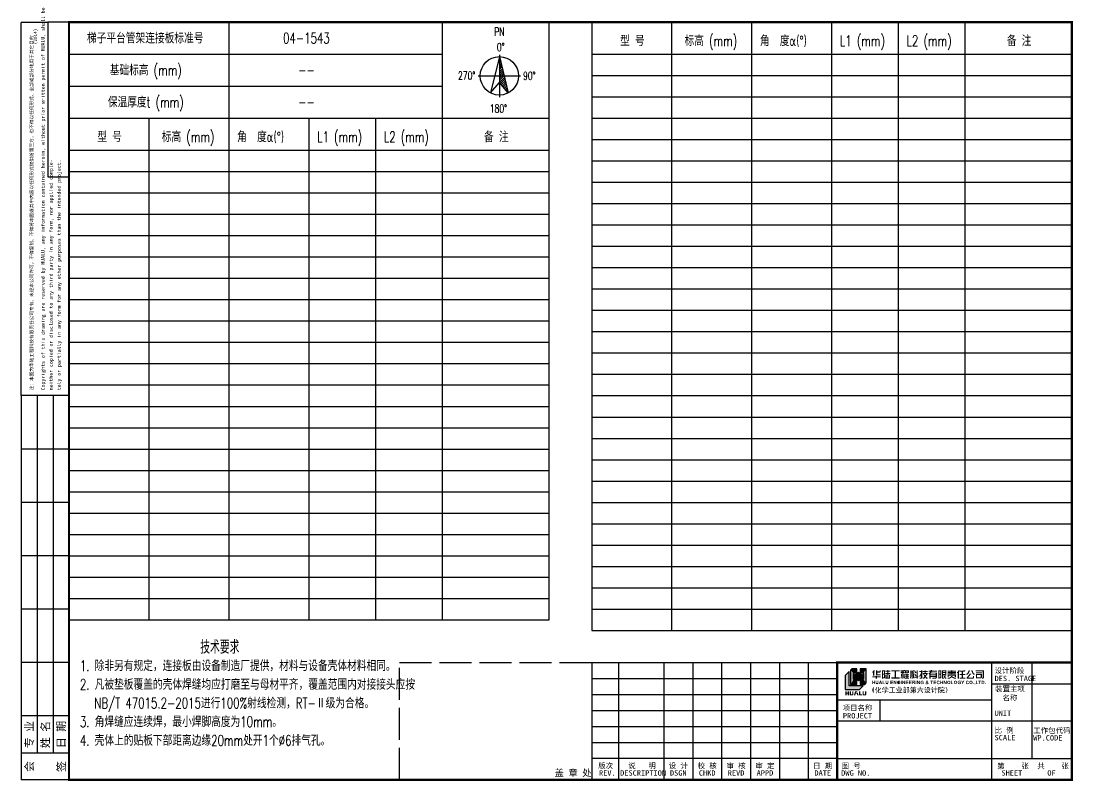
# Model space of a CAD drawing. Extents: x 7 to 401, y 0 to 284.
import ezdxf
from ezdxf.enums import TextEntityAlignment as Align

# ---------------------------------------------------------------- set-up
doc = ezdxf.new("R2010")
doc.units = 0
doc.header["$MEASUREMENT"] = 0
doc.linetypes.add('ACAD_ISO02W100', pattern=[15, 12, -3])
doc.linetypes.add('DASHDOT-M', pattern=[27, 20, -3, 1, -3])
doc.layers.get('0').update_dxf_attribs({"linetype": 'CONTINUOUS'})
doc.layers.add('水印', color=254, linetype='ACAD_ISO02W100')
doc.styles.add('HFSD', font='ROMANS.shx', dxfattribs={"width": 0.7, "height": 120, "bigfont": 'HLFSD.shx'})
doc.styles.add('HUALUC', font='')
doc.styles.add('STADHLSD', font='romans.shx', dxfattribs={"width": 0.7, "bigfont": 'hlstd.shx'})
doc.styles.get('HUALUC').set_extended_font_data('宋体')

# ---------------------------------------------------------------- blocks, each defined once
blk = doc.blocks.new('HLYBA3')
at = {"linetype": 'Continuous'}
h = blk.add_hatch(color=7, dxfattribs=at)
h.paths.add_polyline_path([(14.46, -5.17), (14.46, -4.91), (14.95, -4.91), (14.95, -5.17), (16.35, -5.17), (16.35, -5.58), (14.95, -5.58), (14.95, -6.08), (14.46, -6.08), (14.46, -5.58), (13.18, -5.58), (13.18, -5.17)])
edge = h.paths.add_edge_path()
edge.add_arc((16.01, -3.43), 0.345, 274.1607, 349.5208)
edge.add_line((16.35, -3.5), (16.35, -2.89))
edge.add_line((16.35, -2.89), (15.9, -2.89))
edge.add_line((15.9, -2.89), (15.9, -3.25))
edge.add_arc((15.8, -3.27), 0.1, -101.3003, 12.1745, ccw=False)
edge.add_line((15.78, -3.37), (15.05, -3.37))
edge.add_line((15.05, -3.37), (15.05, -2.89))
edge.add_line((15.05, -2.89), (14.58, -2.89))
edge.add_line((14.58, -2.89), (14.58, -4.5))
edge.add_arc((14.94, -4.46), 0.361, 186.1736, 271.7387)
edge.add_line((14.95, -4.83), (16.35, -4.83))
edge.add_line((16.35, -4.83), (16.35, -4.42))
edge.add_line((16.35, -4.42), (15.17, -4.42))
edge.add_arc((15.15, -4.32), 0.101, 177.771, 280.7368, ccw=False)
edge.add_line((15.05, -4.32), (15.05, -3.78))
edge.add_line((15.05, -3.78), (16.03, -3.78))
edge = h.paths.add_edge_path()
edge.add_line((13.88, -4.88), (13.88, -3.52))
edge.add_line((13.88, -3.52), (14.18, -2.89))
edge.add_line((14.18, -2.89), (13.66, -2.89))
edge.add_line((13.66, -2.89), (13.47, -3.29))
edge.add_arc((13.31, -3.2), 0.176, 275.6517, 331.0645, ccw=False)
edge.add_line((13.33, -3.38), (13.18, -3.38))
edge.add_line((13.18, -3.38), (13.18, -3.78))
edge.add_line((13.18, -3.78), (13.44, -3.78))
edge.add_line((13.44, -3.78), (13.44, -4.88))
edge.add_line((13.44, -4.88), (13.88, -4.88))
h = blk.add_hatch(color=7, dxfattribs=at)
edge = h.paths.add_edge_path()
edge.add_line((19.18, -3.99), (19.18, -3.5))
edge.add_line((19.18, -3.5), (19.87, -3.5))
edge.add_line((19.87, -3.5), (19.87, -3.1))
edge.add_line((19.87, -3.1), (19.18, -3.1))
edge.add_line((19.18, -3.1), (19.18, -2.87))
edge.add_line((19.18, -2.87), (18.76, -2.87))
edge.add_line((18.76, -2.87), (18.76, -3.1))
edge.add_line((18.76, -3.1), (18.11, -3.1))
edge.add_line((18.11, -3.1), (18.11, -3.5))
edge.add_line((18.11, -3.5), (18.76, -3.5))
edge.add_line((18.76, -3.5), (18.76, -3.99))
edge.add_line((18.76, -3.99), (18.08, -3.99))
edge.add_line((18.08, -3.99), (18.08, -4.4))
edge.add_line((18.08, -4.4), (18.76, -4.4))
edge.add_line((18.76, -4.4), (18.76, -5.65))
edge.add_line((18.76, -5.65), (18.5, -5.65))
edge.add_line((18.5, -5.65), (18.5, -4.64))
edge.add_line((18.5, -4.64), (18.09, -4.64))
edge.add_line((18.09, -4.64), (18.09, -6.06))
edge.add_line((18.09, -6.06), (19.5, -6.06))
edge.add_arc((19.51, -5.73), 0.326, 269.7583, 364.8133)
edge.add_line((19.83, -5.7), (19.83, -4.64))
edge.add_line((19.83, -4.64), (19.42, -4.64))
edge.add_line((19.42, -4.64), (19.42, -5.55))
edge.add_arc((19.32, -5.55), 0.101, -91.9298, 0.6516, ccw=False)
edge.add_line((19.32, -5.65), (19.18, -5.65))
edge.add_line((19.18, -5.65), (19.18, -4.4))
edge.add_line((19.18, -4.4), (19.87, -4.4))
edge.add_line((19.87, -4.4), (19.87, -3.99))
edge.add_line((19.87, -3.99), (19.18, -3.99))
edge = h.paths.add_edge_path()
edge.add_arc((17.64, -5.59), 0.337, 265.5786, 359.6429)
edge.add_line((17.97, -5.59), (17.97, -4.7))
edge.add_arc((17.7, -4.69), 0.275, 357.7948, 436.654)
edge.add_arc((17.7, -4.16), 0.262, 283.4165, 353.7812)
edge.add_line((17.96, -4.19), (17.96, -2.91))
edge.add_line((17.96, -2.91), (16.76, -2.91))
edge.add_line((16.76, -2.91), (16.76, -6.07))
edge.add_line((16.76, -6.07), (17.17, -6.07))
edge.add_line((17.17, -6.07), (17.17, -5.92))
edge.add_line((17.17, -5.92), (17.61, -5.92))
edge = h.paths.add_edge_path(flags=16)
edge.add_arc((17.45, -5.43), 0.114, 263.6598, 367.3793)
edge.add_line((17.56, -5.41), (17.56, -4.74))
edge.add_arc((17.41, -4.73), 0.15, 355.1743, 457.1168)
edge.add_line((17.39, -4.58), (17.17, -4.58))
edge.add_line((17.17, -4.58), (17.17, -5.54))
edge.add_line((17.17, -5.54), (17.43, -5.54))
edge = h.paths.add_edge_path(flags=16)
edge.add_arc((17.44, -4.06), 0.117, 260.1343, 370.9931)
edge.add_line((17.56, -4.04), (17.56, -3.31))
edge.add_line((17.56, -3.31), (17.17, -3.31))
edge.add_line((17.17, -3.31), (17.17, -4.18))
edge.add_line((17.17, -4.18), (17.42, -4.18))
for points in [[(22.07, -3.33), (23.37, -3.33), (23.37, -2.91), (20.25, -2.91), (20.25, -3.33), (21.56, -3.33), (21.56, -5.6), (20.25, -5.6), (20.25, -6.03), (23.4, -6.03), (23.4, -5.6), (22.07, -5.6)], [(13.9, -8.12), (14.16, -8.12), (14.16, -6.82), (13.9, -6.82), (13.9, -7.33), (13.38, -7.33), (13.38, -6.82), (13.12, -6.82), (13.12, -8.12), (13.38, -8.12), (13.38, -7.55), (13.9, -7.55)], [(17.97, -7.9), (17.97, -8.12), (17.06, -8.12), (17.06, -6.83), (17.32, -6.83), (17.32, -7.9)], [(20.94, -6.82), (19.98, -6.82), (19.98, -8.12), (20.97, -8.12), (20.97, -7.9), (20.24, -7.9), (20.24, -7.55), (20.89, -7.55), (20.89, -7.33), (20.24, -7.33), (20.24, -7.04), (20.94, -7.04)], [(21.96, -8.12), (22.22, -8.12), (22.22, -6.82), (21.98, -6.82), (21.98, -7.69), (21.44, -6.82), (21.19, -6.82), (21.19, -8.12), (21.43, -8.12), (21.43, -7.26)], [(24.17, -6.82), (23.9, -6.82), (23.9, -8.12), (24.17, -8.12)], [(25.45, -6.82), (25.21, -6.82), (25.21, -7.69), (24.67, -6.82), (24.42, -6.82), (24.42, -8.12), (24.66, -8.12), (24.66, -7.26), (25.19, -8.12), (25.45, -8.12)], [(26.68, -6.82), (25.71, -6.82), (25.71, -8.12), (26.7, -8.12), (26.7, -7.9), (25.98, -7.9), (25.98, -7.55), (26.63, -7.55), (26.63, -7.33), (25.98, -7.33), (25.98, -7.04), (26.68, -7.04)], [(27.9, -6.82), (26.94, -6.82), (26.94, -8.12), (27.93, -8.12), (27.93, -7.9), (27.2, -7.9), (27.2, -7.55), (27.85, -7.55), (27.85, -7.33), (27.2, -7.33), (27.2, -7.04), (27.9, -7.04)], [(29.72, -6.82), (29.45, -6.82), (29.45, -8.12), (29.72, -8.12)], [(31, -6.82), (30.76, -6.82), (30.76, -7.69), (30.22, -6.82), (29.97, -6.82), (29.97, -8.12), (30.21, -8.12), (30.21, -7.26), (30.74, -8.12), (31, -8.12)], [(32.18, -6.86, 1.561382), (32.18, -8.09, 0.141316), (32.45, -7.93), (32.18, -7.81, -0.096612), (31.98, -7.9, -0.444438), (31.52, -7.64, -0.279582), (31.64, -7.1, -0.536579), (32.18, -7.22), (32.43, -7.17, 0.244921)], [(32.18, -7.81), (32.45, -7.93), (32.45, -7.42), (31.88, -7.42), (31.88, -7.64), (32.18, -7.64)], [(40.42, -5.21), (40.65, -5.21, 0.235582), (40.82, -5.09), (40.96, -4.76), (40.58, -4.76, -0.342313), (40.44, -4.89), (40.32, -4.89, -0.215356), (40.24, -4.79), (39.76, -4.79), (40.26, -5.87, 0.278883), (40.57, -6.06), (40.97, -6.06), (40.97, -5.71), (40.81, -5.71, -0.270345), (40.61, -5.58)], [(48.53, -7.24, -0.760012), (49.11, -7.23), (49.37, -7.17, 0.593582), (48.37, -7.02, 0.29024), (48.36, -7.92, 0.624984), (49.38, -7.72), (49.12, -7.64, -0.166637), (49, -7.86, -0.442899), (48.57, -7.78, -0.165223)], [(51.26, -7.87), (51.01, -7.87), (51.01, -8.12), (51.26, -8.12)], [(51.76, -7.87), (51.51, -7.87), (51.51, -8.12), (51.63, -8.12, -0.372764), (51.49, -8.31), (51.54, -8.41, 0.283339), (51.76, -8.15)], [(52.95, -7.9), (52.3, -7.9), (52.3, -6.83), (52.04, -6.83), (52.04, -8.12), (52.95, -8.12)], [(53.94, -6.82), (52.91, -6.82), (52.91, -7.04), (53.29, -7.04), (53.29, -8.12), (53.55, -8.12), (53.55, -7.04), (53.94, -7.04)], [(55.66, -7.87), (55.42, -7.87), (55.42, -8.12), (55.66, -8.12)], [(6.07, -10.76), (5.62, -10.76), (5.62, -11.98), (5.28, -11.98, -0.381132), (5.14, -11.86), (5.14, -10.76), (4.69, -10.76), (4.69, -12.11, 0.427626), (4.84, -12.3), (5.85, -12.3, 0.36556), (6.07, -12.08)], [(7.53, -10.76), (6.86, -10.76, 0.310603), (6.7, -10.92), (6.25, -12.3), (6.73, -12.3), (7.05, -11.36, -0.333364), (7.27, -11.15), (7.67, -11.15)], [(8.67, -10.76), (8.21, -10.76), (8.21, -12.09, 0.298345), (8.39, -12.3), (9.31, -12.3), (9.31, -11.98), (8.83, -11.98, -0.387848), (8.67, -11.83)], [(9.95, -10.77), (9.5, -10.77), (9.5, -12.11, 0.38598), (9.7, -12.3), (10.67, -12.3, 0.384413), (10.88, -12.05), (10.88, -10.77), (10.42, -10.77), (10.42, -11.98), (10.06, -11.98, -0.396455), (9.95, -11.85)], [(21.6, -9.29, -0.007553), (21.26, -9.3), (19.95, -9.3, 0.004201), (19.67, -9.29, -0.116182), (19.67, -9.55, -0.017652), (20.05, -9.54), (20.53, -9.54), (20.53, -11.06), (19.86, -11.06, -0.006389), (19.47, -11.04, -0.085828), (19.46, -11.31, -0.010193), (19.92, -11.29), (21.45, -11.29, -0.002385), (21.79, -11.31, -0.09048), (21.79, -11.04, 0.000529), (21.46, -11.06), (20.75, -11.06), (20.75, -9.54), (21.28, -9.54, -0.006454), (21.6, -9.55, -0.081388)], [(40.83, -9.16), (40.68, -9.3, -0.408095), (40.69, -11.28), (40.85, -11.44, 0.402785)]]:
    blk.add_hatch(color=7, dxfattribs=at).paths.add_polyline_path(points)
h = blk.add_hatch(color=7, dxfattribs=at)
h.paths.add_polyline_path([(25.35, -3.61), (24.8, -3.61), (24.8, -3.38), (25.07, -3.38, 0.382705), (25.38, -3.1), (25.38, -2.85), (24.96, -2.85), (24.96, -2.93, -0.408284), (24.85, -3), (23.8, -3), (23.8, -3.39), (24.38, -3.39), (24.38, -3.61), (23.77, -3.61), (23.77, -3.99), (24.38, -3.99), (24.38, -6.08), (24.8, -6.08), (24.8, -3.99), (25.35, -3.99)])
h.paths.add_polyline_path([(24.3, -4.17), (23.93, -4.17), (23.87, -5.5, -0.538046), (23.76, -5.61), (23.76, -5.99, 0.070834), (24.06, -5.96, 0.258728), (24.21, -5.68)])
h.paths.add_polyline_path([(25.23, -4.17), (24.88, -4.17), (24.95, -5.55, 0.080045), (25, -5.84, 0.328284), (25.37, -5.98), (25.37, -5.62, -0.335122), (25.3, -5.5)], flags=17)
h.paths.add_polyline_path([(26.91, -4.26), (25.44, -4.26), (25.44, -4.62), (25.97, -4.62), (25.97, -4.98), (25.45, -4.98), (25.45, -5.34), (25.97, -5.34), (25.97, -5.68), (25.42, -5.68), (25.42, -6.05), (26.91, -6.05), (26.91, -5.68), (26.39, -5.68), (26.39, -5.34), (26.91, -5.34), (26.91, -4.98), (26.39, -4.98), (26.39, -4.62), (26.91, -4.62)])
h.paths.add_polyline_path([(26.89, -3.73), (26.89, -2.92), (25.44, -2.92), (25.44, -4.02), (26.54, -4.02, 0.366849)])
h.paths.add_polyline_path([(26.37, -3.66), (25.87, -3.66), (25.87, -3.28), (26.47, -3.28), (26.47, -3.55, -0.52935)], flags=16)
h = blk.add_hatch(color=7, dxfattribs=at)
h.paths.add_polyline_path([(28.87, -3.14), (28.87, -2.89), (28.45, -2.89), (28.45, -2.96, -0.477314), (28.37, -3.04), (27.32, -3.04), (27.32, -3.42), (27.89, -3.42), (27.89, -3.64), (27.32, -3.64), (27.32, -4.01), (27.89, -4.01), (27.89, -6.07), (28.3, -6.07), (28.3, -4.01), (28.84, -4.01), (28.84, -3.64), (28.3, -3.64), (28.3, -3.41), (28.55, -3.41, 0.410506)])
h.paths.add_polyline_path([(27.79, -4.19), (27.45, -4.19), (27.4, -5.41), (27.39, -5.55, -0.516593), (27.31, -5.62), (27.31, -5.98), (27.46, -5.98, 0.30438), (27.67, -5.88, 0.076442), (27.73, -5.62)])
h.paths.add_polyline_path([(28.74, -4.19), (28.4, -4.19), (28.46, -5.62, 0.076442), (28.52, -5.88, 0.30438), (28.73, -5.98), (28.88, -5.98), (28.88, -5.62, -0.516593), (28.8, -5.55), (28.79, -5.41)], flags=17)
h.paths.add_polyline_path([(29.69, -4.64), (29.54, -4.64, -0.434072), (29.41, -4.53), (29.33, -4.18), (28.93, -4.18), (29.06, -4.79, 0.304839), (29.38, -5.01), (29.69, -5.01)])
h.paths.add_polyline_path([(29.69, -3.62), (29.54, -3.62, -0.430234), (29.41, -3.5), (29.31, -3.07), (28.91, -3.07), (29.06, -3.76, 0.325197), (29.37, -3.99), (29.69, -3.99)])
h.paths.add_polyline_path([(30.2, -2.92), (29.79, -2.92), (29.79, -5.23), (28.94, -5.34), (28.94, -5.73), (29.79, -5.63), (29.79, -6.05), (30.2, -6.05), (30.2, -5.58), (30.44, -5.55), (30.44, -5.15), (30.2, -5.18)])
h = blk.add_hatch(color=7, dxfattribs=at)
h.paths.add_polyline_path([(32.11, -3.18), (31.88, -3.18), (31.88, -2.89), (31.42, -2.89), (31.42, -3.18), (30.83, -3.18), (30.83, -3.57), (31.42, -3.57), (31.42, -4), (31.01, -4.79, -0.296219), (30.89, -4.85), (30.82, -4.85), (30.82, -5.3), (31.07, -5.3, 0.197874), (31.21, -5.22), (31.42, -4.9), (31.42, -5.55, -0.475882), (31.27, -5.71), (30.89, -5.71), (30.89, -6.09), (31.48, -6.09, 0.383169), (31.88, -5.75), (31.88, -4.24), (32.07, -4.24), (32.07, -3.8), (31.88, -3.8), (31.88, -3.57), (32.11, -3.57)])
h.paths.add_polyline_path([(33.22, -3.55), (33.89, -3.55), (33.89, -3.17), (33.22, -3.17), (33.22, -2.88), (32.78, -2.88), (32.78, -3.17), (32.2, -3.17), (32.2, -3.55), (32.78, -3.55), (32.78, -3.96), (32.18, -3.96), (32.18, -4.34), (33.36, -4.34), (32.99, -4.84), (32.72, -4.49), (32.2, -4.49), (32.73, -5.2), (32.47, -5.56, -0.212843), (32.22, -5.68), (32.09, -5.68), (32.09, -6.07), (32.49, -6.07, 0.18836), (32.81, -5.85), (33.01, -5.58), (33.27, -5.94, 0.241823), (33.58, -6.07), (33.92, -6.07), (33.92, -5.68), (33.76, -5.68, -0.184952), (33.55, -5.57), (33.27, -5.21), (33.89, -4.35), (33.89, -3.96), (33.22, -3.96)])
h = blk.add_hatch(color=7, dxfattribs=at)
h.paths.add_polyline_path([(37.41, -3.76), (35.26, -3.76), (35.39, -3.47), (37.44, -3.47), (37.44, -3.11), (35.54, -3.11), (35.66, -2.84), (35.11, -2.84), (34.99, -3.11), (34.33, -3.11), (34.33, -3.47), (34.82, -3.47), (34.72, -3.68, -0.182857), (34.48, -3.92), (34.33, -3.92), (34.33, -4.37), (34.52, -4.37), (34.52, -6.05), (35.01, -6.05), (35.01, -5.44), (36.91, -5.44), (36.91, -5.55, -0.4146), (36.76, -5.67), (35.73, -5.67), (35.73, -6.05), (37, -6.05, 0.409656), (37.41, -5.59)])
h.paths.add_polyline_path([(36.91, -4.12), (36.91, -4.41), (35.01, -4.41), (35.01, -4.22), (35.07, -4.12)], flags=16)
h.paths.add_polyline_path([(36.91, -4.77), (36.91, -5.07), (35.01, -5.07), (35.01, -4.77)], flags=16)
h = blk.add_hatch(color=7, dxfattribs=at)
h.paths.add_polyline_path([(38.9, -4.33, 0.278499), (39.09, -4.05), (39.09, -2.93), (37.91, -2.93), (37.91, -6.09), (38.31, -6.09), (38.31, -5.95), (38.76, -5.95, 0.424214), (39.09, -5.63), (39.09, -4.62, 0.289326)])
h.paths.add_polyline_path([(38.68, -4.69), (38.68, -5.41, -0.459319), (38.58, -5.54), (38.31, -5.54), (38.31, -4.56), (38.59, -4.56, -0.43935)], flags=16)
h.paths.add_polyline_path([(38.59, -4.16), (38.31, -4.16), (38.31, -3.32), (38.68, -3.32), (38.68, -4.04, -0.377881)], flags=16)
h.paths.add_polyline_path([(40.92, -4.31), (40.92, -2.91), (39.25, -2.91), (39.25, -5.74, 0.400577), (39.57, -6.06), (40.08, -6.06), (40.08, -5.71), (39.8, -5.71, -0.502222), (39.67, -5.57), (39.67, -4.64), (40.63, -4.64, 0.440049)])
h.paths.add_polyline_path([(39.67, -4.27), (39.67, -3.97), (40.5, -3.97), (40.5, -4.15, -0.490152), (40.35, -4.27)], flags=16)
h.paths.add_polyline_path([(39.67, -3.6), (39.67, -3.28), (40.5, -3.28), (40.5, -3.6)], flags=16)
h = blk.add_hatch(color=7, dxfattribs=at)
h.paths.add_polyline_path([(44.52, -4.08), (43.16, -4.08), (43.16, -3.92), (44.52, -3.92), (44.52, -3.54), (43.16, -3.54), (43.16, -3.41), (44.52, -3.41), (44.52, -3.04), (43.16, -3.04), (43.16, -2.91), (42.68, -2.91), (42.68, -3.04), (41.4, -3.04), (41.4, -3.41), (42.68, -3.41), (42.68, -3.54), (41.41, -3.54), (41.41, -3.92), (42.68, -3.92), (42.68, -4.08), (41.41, -4.08), (41.41, -4.44), (44.52, -4.44)])
h.paths.add_polyline_path([(44.5, -4.61), (41.41, -4.61), (41.41, -5.47), (41.86, -5.47), (41.86, -5), (44.05, -5), (44.05, -5.43), (44.5, -5.43)])
h.paths.add_polyline_path([(43.27, -5.32, -0.253584), (43.16, -5.21), (43.16, -5.1), (42.71, -5.1), (42.71, -5.21, -0.271525), (42.62, -5.34), (42.09, -5.66, -0.160836), (41.88, -5.71), (41.41, -5.71), (41.41, -6.04), (42.08, -6.04, 0.113282), (42.3, -5.99), (42.85, -5.63, -0.366178), (43.05, -5.63), (43.75, -6, 0.087889), (43.88, -6.04), (44.52, -6.04), (44.52, -5.67), (44.03, -5.67, -0.140698), (43.83, -5.61)])
h = blk.add_hatch(color=7, dxfattribs=at)
h.dxf.hatch_style = 1
h.paths.add_polyline_path([(48, -3.16), (48, -2.91), (47.52, -2.91), (47.52, -2.96, -0.279367), (47.41, -3.01), (45.93, -3.01), (45.93, -3.42), (46.73, -3.42), (46.73, -4.31), (45.87, -4.31), (45.87, -4.7), (46.73, -4.7), (46.73, -5.63), (45.88, -5.63), (45.88, -6.02), (48, -6.02), (48, -5.63), (47.2, -5.63), (47.2, -4.7), (48.06, -4.7), (48.06, -4.31), (47.2, -4.31), (47.2, -3.42), (47.63, -3.42, 0.365403)])
h.paths.add_polyline_path([(45.73, -3.4), (45.91, -2.89), (45.42, -2.89), (45.18, -3.5, -0.318495), (45.08, -3.59), (44.98, -3.59), (44.98, -3.99), (45.23, -3.99), (45.23, -6.09), (45.69, -6.09), (45.69, -3.55, -0.143183)])
h = blk.add_hatch(color=7, dxfattribs=at)
h.paths.add_polyline_path([(51.35, -5.11), (50.86, -5.11), (50.86, -5.54, -0.422366), (50.74, -5.63), (49.14, -5.63), (50.35, -4.14), (49.79, -4.14), (48.56, -5.63), (48.56, -6.03), (50.98, -6.03, 0.413084), (51.35, -5.7)])
h.paths.add_polyline_path([(51.56, -4.14), (51.38, -4.14, -0.181811), (51.17, -4.03), (50.66, -2.94), (50.21, -2.94), (50.81, -4.27, 0.292068), (51.23, -4.55), (51.56, -4.55)])
h.paths.add_polyline_path([(49.82, -2.94), (49.34, -2.94), (48.83, -4.02, -0.181811), (48.61, -4.14), (48.44, -4.14), (48.44, -4.54), (48.77, -4.54, 0.292068), (49.19, -4.26)])
h = blk.add_hatch(color=7, dxfattribs=at)
h.paths.add_polyline_path([(54.32, -3.66), (52.03, -3.66), (52.03, -4.02), (54.32, -4.02)], flags=17)
h.paths.add_polyline_path([(55.03, -2.95), (51.97, -2.95), (51.97, -3.32), (54.58, -3.32), (54.58, -5.53, -0.485743), (54.47, -5.64), (54.31, -5.64), (54.31, -6.04), (54.69, -6.04, 0.429366), (55.03, -5.65)])
h.paths.add_polyline_path([(54.29, -4.27), (52.03, -4.27), (52.03, -5.92), (53.85, -5.92, 0.436218), (54.29, -5.51)], flags=17)
h.paths.add_polyline_path([(53.85, -5.38, -0.490816), (53.65, -5.55), (52.46, -5.55), (52.46, -4.65), (53.85, -4.65)], flags=16)
h = blk.add_hatch(color=7, dxfattribs=at)
edge = h.paths.add_edge_path()
edge.add_arc((14.95, -7.63), 0.519, 184.8147, 354.564)
edge.add_line((15.46, -7.68), (15.46, -6.82))
edge.add_line((15.46, -6.82), (15.2, -6.82))
edge.add_line((15.2, -6.82), (15.2, -7.64))
edge.add_arc((14.95, -7.66), 0.256, -185.1098, 5.1317, ccw=False)
edge.add_line((14.69, -7.64), (14.69, -6.82))
edge.add_line((14.69, -6.82), (14.43, -6.82))
edge.add_line((14.43, -6.82), (14.43, -7.68))
h = blk.add_hatch(color=7, dxfattribs=at)
h.paths.add_polyline_path([(16.52, -7.82), (16.63, -8.12), (16.91, -8.12), (16.39, -6.82), (16.11, -6.82), (15.61, -8.12), (15.89, -8.12), (15.99, -7.82)])
h.paths.add_polyline_path([(16.08, -7.6), (16.43, -7.6), (16.25, -7.13)], flags=16)
h = blk.add_hatch(color=7, dxfattribs=at)
edge = h.paths.add_edge_path()
edge.add_line((18.94, -6.82), (19.21, -6.82))
edge.add_line((19.21, -6.82), (19.21, -7.68))
edge.add_arc((18.69, -7.63), 0.519, 184.8147, 354.564, ccw=False)
edge.add_line((18.17, -7.68), (18.17, -6.82))
edge.add_line((18.17, -6.82), (18.43, -6.82))
edge.add_line((18.43, -6.82), (18.43, -7.64))
edge.add_arc((18.69, -7.66), 0.256, 174.8902, 365.1317)
edge.add_line((18.94, -7.64), (18.94, -6.82))
h = blk.add_hatch(color=7, dxfattribs=at)
edge = h.paths.add_edge_path()
edge.add_arc((23.26, -7.55), 0.556, 285.3809, 317.555)
edge.add_line((23.67, -7.93), (23.67, -7.42))
edge.add_line((23.67, -7.42), (23.1, -7.42))
edge.add_line((23.1, -7.42), (23.1, -7.64))
edge.add_line((23.1, -7.64), (23.41, -7.64))
edge.add_line((23.41, -7.64), (23.41, -7.81))
edge.add_arc((23.06, -7.34), 0.581, 285.0096, 307.083, ccw=False)
edge.add_arc((23.1, -7.56), 0.36, 192.0829, 287.9316, ccw=False)
edge.add_arc((23.25, -7.46), 0.533, 136.8424, 199.3226, ccw=False)
edge.add_arc((23.09, -7.34), 0.335, 20.5014, 133.3696, ccw=False)
edge.add_line((23.4, -7.22), (23.65, -7.17))
edge.add_arc((23.23, -7.25), 0.427, 10.9159, 65.9639)
edge.add_arc((23.12, -7.48), 0.677, 65.2757, 294.7243)
h = blk.add_hatch(color=7, dxfattribs=at)
h.paths.add_polyline_path([(28.81, -6.82), (28.15, -6.82), (28.15, -8.12), (28.41, -8.12), (28.41, -7.58, -0.374223), (28.74, -7.73), (29, -8.12), (29.32, -8.12), (29.05, -7.7, 0.07824), (28.89, -7.55, 0.9879)])
h.paths.add_polyline_path([(28.77, -7.37), (28.41, -7.37), (28.41, -7.04), (28.77, -7.04, -1.024406)], flags=16)
h = blk.add_hatch(color=7, dxfattribs=at)
h.dxf.hatch_style = 1
h.paths.add_polyline_path([(34.15, -7.81, 0.072264), (34.25, -7.55), (34.02, -7.5), (33.98, -7.63), (33.78, -7.41, 0.078741), (33.98, -7.24, 0.27702), (33.99, -6.96, 0.462876), (33.36, -6.92, 0.345454), (33.43, -7.36, 0.270066), (33.14, -7.75, 0.395897), (33.48, -8.13, 0.25256), (33.98, -8), (34.17, -8.17), (34.34, -8)])
h.paths.add_polyline_path([(33.82, -7.84, -0.317978), (33.49, -7.92, -0.667455), (33.57, -7.53)], flags=16)
h.paths.add_polyline_path([(33.68, -7.27, -0.098291), (33.55, -7.09, -0.948127), (33.81, -7.09, -0.087465)], flags=16)
h = blk.add_hatch(color=7, dxfattribs=at)
h.dxf.hatch_style = 1
h.paths.add_polyline_path([(35.56, -7.04), (35.95, -7.04), (35.95, -6.82), (34.92, -6.82), (34.92, -7.04), (35.3, -7.04), (35.3, -8.12), (35.56, -8.12)])
h = blk.add_hatch(color=7, dxfattribs=at)
h.dxf.hatch_style = 1
h.paths.add_polyline_path([(37.03, -7.33), (36.38, -7.33), (36.38, -7.04), (37.08, -7.04), (37.08, -6.82), (36.12, -6.82), (36.12, -8.12), (37.11, -8.12), (37.11, -7.9), (36.38, -7.9), (36.38, -7.55), (37.03, -7.55)])
h = blk.add_hatch(color=7, dxfattribs=at)
h.dxf.hatch_style = 1
h.paths.add_polyline_path([(38.43, -7.72), (38.16, -7.64, -0.166637), (38.04, -7.86, -0.442899), (37.62, -7.78, -0.165223), (37.58, -7.24, -0.760012), (38.16, -7.23), (38.42, -7.17, 0.593582), (37.42, -7.02, 0.29024), (37.41, -7.92, 0.624984)])
h = blk.add_hatch(color=7, dxfattribs=at)
h.dxf.hatch_style = 1
h.paths.add_polyline_path([(39.68, -6.82), (39.42, -6.82), (39.42, -7.33), (38.9, -7.33), (38.9, -6.82), (38.64, -6.82), (38.64, -8.12), (38.9, -8.12), (38.9, -7.55), (39.42, -7.55), (39.42, -8.12), (39.68, -8.12)])
h = blk.add_hatch(color=7, dxfattribs=at)
h.dxf.hatch_style = 1
h.paths.add_polyline_path([(40.99, -6.82), (40.74, -6.82), (40.74, -7.69), (40.21, -6.82), (39.95, -6.82), (39.95, -8.12), (40.2, -8.12), (40.2, -7.26), (40.72, -8.12), (40.99, -8.12)])
h = blk.add_hatch(color=7, dxfattribs=at)
h.dxf.hatch_style = 1
h.paths.add_polyline_path([(41.23, -7.5, 1.019326), (42.46, -7.49, 1.102282)])
edge = h.paths.add_edge_path(flags=16)
edge.add_ellipse((41.84, -7.48), major_axis=(0, 0.443), ratio=0.783102, start_angle=0, end_angle=360)
h = blk.add_hatch(color=7, dxfattribs=at)
h.dxf.hatch_style = 1
h.paths.add_polyline_path([(43.6, -7.9), (42.94, -7.9), (42.94, -6.83), (42.68, -6.83), (42.68, -8.12), (43.6, -8.12)])
h = blk.add_hatch(color=7, dxfattribs=at)
h.dxf.hatch_style = 1
h.paths.add_polyline_path([(44.98, -7.49, 1.102282), (43.75, -7.5, 1.019326)])
edge = h.paths.add_edge_path(flags=16)
edge.add_ellipse((44.36, -7.48), major_axis=(0, 0.443), ratio=0.783102, start_angle=0, end_angle=360)
h = blk.add_hatch(color=7, dxfattribs=at)
h.dxf.hatch_style = 1
h.paths.add_polyline_path([(46.37, -7.93), (46.11, -7.81, -0.096612), (45.91, -7.9, -0.444438), (45.45, -7.64, -0.279582), (45.56, -7.1, -0.536579), (46.11, -7.22), (46.36, -7.17, 0.244921), (46.11, -6.86, 1.561382), (46.11, -8.09, 0.141316)])
h = blk.add_hatch(color=7, dxfattribs=at)
h.dxf.hatch_style = 1
h.paths.add_polyline_path([(46.37, -7.42), (45.81, -7.42), (45.81, -7.64), (46.11, -7.64), (46.11, -7.81), (46.37, -7.93)])
h = blk.add_hatch(color=7, dxfattribs=at)
h.dxf.hatch_style = 1
h.paths.add_polyline_path([(47.69, -6.82), (47.39, -6.82), (47.09, -7.31), (46.78, -6.82), (46.47, -6.82), (46.95, -7.58), (46.95, -8.12), (47.21, -8.12), (47.21, -7.57)])
h = blk.add_hatch(color=7, dxfattribs=at)
h.dxf.hatch_style = 1
h.paths.add_polyline_path([(49.56, -7.5, 1.019326), (50.79, -7.49, 1.102282)])
edge = h.paths.add_edge_path(flags=16)
edge.add_ellipse((50.17, -7.48), major_axis=(0, 0.443), ratio=0.783102, start_angle=0, end_angle=360)
h = blk.add_hatch(color=7, dxfattribs=at)
h.paths.add_polyline_path([(54.69, -6.82), (54.11, -6.82), (54.11, -8.12), (54.72, -8.12, 0.371308), (55.18, -7.64, 0.085927), (55.17, -7.24, 0.369746)])
h.paths.add_polyline_path([(54.92, -7.32, -0.074605), (54.91, -7.67, -0.42645), (54.63, -7.9), (54.37, -7.9), (54.37, -7.04), (54.63, -7.04, -0.412114)], flags=16)
h = blk.add_hatch(color=7, dxfattribs=at)
edge = h.paths.add_edge_path()
edge.add_line((3.97, -11.36), (3.97, -10.75))
edge.add_line((3.97, -10.75), (4.42, -10.75))
edge.add_line((4.42, -10.75), (4.42, -12.3))
edge.add_line((4.42, -12.3), (3.97, -12.3))
edge.add_line((3.97, -12.3), (3.97, -11.69))
edge.add_line((3.97, -11.69), (3.61, -11.69))
edge.add_arc((3.62, -11.82), 0.128, 94.871, 173.5667)
edge.add_line((3.5, -11.8), (3.5, -12.3))
edge.add_line((3.5, -12.3), (3.04, -12.3))
edge.add_line((3.04, -12.3), (3.04, -10.76))
edge.add_line((3.04, -10.76), (3.5, -10.76))
edge.add_line((3.5, -10.76), (3.5, -11.36))
edge.add_line((3.5, -11.36), (3.97, -11.36))
h = blk.add_hatch(color=7, dxfattribs=at)
edge = h.paths.add_edge_path()
edge.add_line((7.4, -11.78), (7.16, -11.78))
edge.add_line((7.16, -11.78), (7.25, -11.48))
edge.add_arc((7.38, -11.51), 0.13, 90.8883, 168.3542, ccw=False)
edge.add_line((7.38, -11.38), (7.74, -11.38))
edge.add_line((7.74, -11.38), (8.05, -12.3))
edge.add_line((8.05, -12.3), (7.57, -12.3))
edge.add_line((7.57, -12.3), (7.4, -11.78))
edge = h.paths.add_edge_path()
edge.add_line((7.67, -11.15), (7.53, -10.76))
edge.add_line((6.7, -10.92), (6.25, -12.3))
edge.add_arc((7.3, -11.4), 0.251, 96.2532, 169.9994)
edge.add_line((7.67, -11.15), (7.27, -11.15))
edge.add_line((6.25, -12.3), (6.73, -12.3))
edge.add_line((6.73, -12.3), (7.05, -11.36))
edge.add_arc((6.9, -10.96), 0.204, 100.8735, 169.8934)
edge.add_line((6.86, -10.76), (7.53, -10.76))
h = blk.add_hatch(color=7, dxfattribs=at)
edge = h.paths.add_edge_path()
edge.add_arc((14.8, -10.3), 1.42, 135.3222, 224.1227)
edge.add_line((13.78, -11.28), (13.63, -11.44))
edge.add_arc((14.82, -10.31), 1.64, 135.7025, 223.4578, ccw=False)
edge.add_line((13.64, -9.16), (13.79, -9.3))
h = blk.add_hatch(color=7, dxfattribs=at)
h.paths.add_polyline_path([(15.66, -9.48, -0.013789), (15.68, -9.14, -0.063059), (15.41, -9.14, 0.001094), (15.43, -9.51), (15.43, -10.41, -0.095033), (14.87, -10.72, -0.119992), (15.04, -10.94, 0.035342), (15.43, -10.68), (15.43, -11.28, 0.438459), (15.64, -11.46), (16.22, -11.46, 0.274877), (16.44, -11.35), (16.54, -11.09, -0.158456), (16.27, -10.9, -0.12281), (16.23, -11.16, -0.290428), (16.07, -11.25), (15.84, -11.25, -0.234148), (15.68, -11.2, -0.079142), (15.66, -11.03), (15.66, -10.51, 0.046773), (16.43, -9.59, -0.034455), (16.2, -9.43, -0.059842), (15.66, -10.22)])
h.paths.add_polyline_path([(14.82, -9.65, -0.033276), (15.04, -9.21, -0.025363), (14.8, -9.1, -0.113336), (14.22, -10.25, -0.088717), (14.38, -10.43, 0.026542), (14.62, -10.03), (14.62, -11.12, 0.000216), (14.6, -11.52, -0.054196), (14.84, -11.52, -0.004545), (14.82, -11.18)])
h = blk.add_hatch(color=7, dxfattribs=at)
edge = h.paths.add_edge_path()
edge.add_line((18.53, -9.65), (18.9, -9.65))
edge.add_arc((17.21, 19.63), 29.33, 273.2959, 273.7429)
edge.add_arc((21.7, -9.9), 2.59, 174.0603, 185.614)
edge.add_arc((19.01, -11.33), 1.18, 84.4965, 96.7683)
edge.add_arc((17.07, -9.93), 1.81, 352.9584, 362.3607)
edge.add_line((18.88, -9.86), (17.08, -9.86))
edge.add_arc((19.6, -9.93), 2.52, 178.486, 185.8533)
edge.add_arc((16.96, -11.88), 1.7, 85.2371, 93.5714)
edge.add_arc((12.02, -9.91), 4.83, 356.8284, 363.3424)
edge.add_arc((17.56, -0.23), 9.43, 265.6969, 267.0472)
edge.add_line((17.07, -9.65), (18.3, -9.65))
edge.add_arc((15.95, -8.03), 2.85, 325.4448, 339.1414)
edge.add_arc((19.43, -7.9), 1.41, 234.5774, 244.912)
edge.add_arc((29.86, -16.64), 13.32, 145.8955, 148.3279)
edge = h.paths.add_edge_path()
edge.add_line((17.92, -10.87), (17.14, -10.87))
edge.add_arc((7.97, 156.68), 167.8, 273.0228, 273.1329, ccw=False)
edge.add_arc((15.34, -10.76), 1.49, 354.8122, 364.4073)
edge.add_arc((17.25, -5.78), 4.88, 265.0019, 268.7965)
edge.add_line((17.14, -10.66), (17.92, -10.66))
edge.add_arc((17.12, -10.64), 0.798, 358.5604, 372.7827)
edge.add_arc((17.73, -9.63), 0.846, 281.8311, 306.5413)
edge.add_line((18.23, -10.31), (17.52, -10.31))
edge.add_arc((14.21, 43.97), 54.38, 273.1954, 273.483, ccw=False)
edge.add_arc((16.44, -10.22), 0.818, 352.1237, 367.343)
edge.add_arc((23.39, 94.01), 104.31, 266.626, 266.7945)
edge.add_line((17.55, -10.13), (18.47, -10.13))
edge.add_arc((18.32, -5.86), 4.28, 271.99, 275.4734)
edge.add_arc((20.33, -10.23), 1.61, 175.9806, 184.9573)
edge.add_arc((18.92, -11.73), 1.38, 98.1116, 124.1825)
edge.add_line((18.15, -10.59), (18.15, -10.66))
edge.add_line((18.15, -10.66), (18.82, -10.66))
edge.add_arc((18.6, -3.29), 7.37, 271.6864, 274.3527)
edge.add_arc((19.73, -10.76), 0.585, 167.9537, 192.5916)
edge.add_arc((143.09, 2573.84), 2587.7, 267.24669, 267.25492, ccw=False)
edge.add_line((18.79, -10.87), (18.15, -10.87))
edge.add_line((18.15, -10.87), (18.15, -11.3))
edge.add_arc((18, -11.34), 0.15, -77.1869, 12.0422, ccw=False)
edge.add_line((18.04, -11.48), (17.7, -11.55))
edge.add_arc((17.31, -11.53), 0.395, 357.0485, 402.0555)
edge.add_arc((17.75, -10.62), 0.663, 257.0261, 279.5827)
edge.add_arc((17.81, -11.16), 0.119, 298.4316, 374.5821)
edge.add_line((17.92, -11.13), (17.92, -10.87))
edge = h.paths.add_edge_path(flags=17)
edge.add_arc((18.3, -10.81), 1.34, 96.2734, 106.5379)
edge.add_arc((15.06, -10.27), 2.96, 14.7507, 23.1873)
edge.add_arc((17.51, -7.12), 2.01, 277.5344, 284.1962)
edge.add_arc((-30.36, -26.73), 51.49, 19.5801, 20.0625, ccw=False)
edge = h.paths.add_edge_path(flags=17)
edge.add_arc((17.7, -10.07), 0.561, 100.7311, 126.0155)
edge.add_arc((16.24, -10.17), 1.26, 26.1573, 45.8269)
edge.add_arc((16.76, -8.31), 1.02, 290.7027, 303.5238)
edge.add_arc((11.17, -14.21), 7.96, 36.1279, 39.3732, ccw=False)
h = blk.add_hatch(color=7, dxfattribs=at)
h.paths.add_polyline_path([(24.36, -9.73, -0.020112), (24.08, -9.63, -0.076676), (23.71, -10.71, -0.047739), (23.96, -10.8, -0.012795)], flags=17)
h.paths.add_polyline_path([(23.66, -9.49), (23.66, -9.49, 0.002504), (23.68, -9.12, -0.062893), (23.41, -9.12, 0.000883), (23.43, -9.5), (23.43, -11.16), (23.1, -11.16), (23.1, -9.5, 0.000883), (23.12, -9.12, -0.062893), (22.85, -9.12, 0.002504), (22.87, -9.49), (22.87, -11.16, -0.01768), (22.06, -11.14, -0.05878), (22.06, -11.42, -0.011784), (22.58, -11.4), (23.95, -11.4, -0.005076), (24.43, -11.41, -0.045461), (24.43, -11.14, -0.016594), (23.66, -11.16)])
h.paths.add_polyline_path([(22.44, -9.64, -0.05562), (22.18, -9.73, -0.063158), (22.49, -10.75, -0.042472), (22.77, -10.67, 0.000689)], flags=17)
h = blk.add_hatch(color=7, dxfattribs=at)
h.paths.add_polyline_path([(27, -9.2, -0.036146), (26.77, -9.22), (26.31, -9.22, -0.015148), (26.12, -9.21, 0.010026), (26.13, -9.5), (26.13, -11.29, -0.000692), (26.12, -11.54, -0.076861), (26.35, -11.55, -0.010455), (26.34, -11.22), (26.34, -9.44), (26.7, -9.44, -0.079582), (26.53, -10.16, -0.023959), (26.68, -10.34, -0.204896), (26.82, -10.79, -0.302665), (26.73, -10.92, -0.104791), (26.38, -10.93, -0.26449), (26.52, -11.23, 0.152003), (26.93, -11.09, 0.195645), (27.06, -10.75, 0.170322), (26.76, -10.12)])
h.paths.add_polyline_path([(25.39, -9.03, -0.024484), (25.15, -9.11, -0.11865), (25.3, -9.43, -0.014616), (24.79, -9.41, -0.096859), (24.79, -9.63, -0.036324), (25.22, -9.61), (25.57, -9.61, -0.118227), (25.41, -10.05), (25.08, -10.05, -0.048286), (25.27, -9.97, -0.00296), (25.11, -9.65, -0.027496), (24.9, -9.72, -0.111216), (25.06, -10.05, -0.044335), (24.7, -10.03, -0.07041), (24.71, -10.24, -0.021435), (24.93, -10.23), (25.82, -10.23, -0.010523), (26.03, -10.24, -0.057847), (26.02, -10.03, -0.036911), (25.61, -10.05, -0.053691), (25.82, -9.72, -0.052228), (25.62, -9.61, -0.043992), (25.96, -9.62, -0.082844), (25.96, -9.42, -0.006146), (25.34, -9.43, -0.046969), (25.54, -9.37, 0.003341)])
h.paths.add_polyline_path([(25.83, -10.4, -0.052077), (25.61, -10.43), (25.13, -10.43, -0.010577), (24.9, -10.42, -0.02922), (24.92, -10.61), (24.92, -11.14, -0.022679), (24.9, -11.42, -0.045156), (25.13, -11.42, -0.054255), (25.13, -11.25), (25.61, -11.25, -0.044253), (25.61, -11.4, -0.043444), (25.83, -11.4, -0.008918), (25.82, -11.13), (25.82, -10.61, -0.016103)])
h.paths.add_polyline_path([(25.61, -10.61), (25.61, -11.06), (25.12, -11.06), (25.12, -10.61)], flags=16)
h = blk.add_hatch(color=7, dxfattribs=at)
h.paths.add_polyline_path([(29.08, -9.11, -0.061133), (28.84, -9.02, -0.173546), (28.4, -9.67, -0.085577), (28.6, -9.79, 0.018194), (28.84, -9.48), (29.05, -9.48, -0.032283), (29.14, -9.73, -0.040274), (29.37, -9.71, -0.027957), (29.24, -9.48, -0.026086), (29.66, -9.5, -0.110191), (29.67, -9.28, -0.007579), (29.44, -9.3), (28.94, -9.3, 0.010608)])
h.paths.add_polyline_path([(28.54, -9.3, -0.000201), (28.3, -9.31), (27.93, -9.31, 0.000703), (28.09, -9.12, -0.058086), (27.84, -9.03, -0.141669), (27.36, -9.68, -0.062882), (27.54, -9.82, -0.001959), (27.82, -9.49), (27.97, -9.49, -0.039663), (28.05, -9.75, -0.043907), (28.27, -9.72, 0.0089), (28.16, -9.5, -0.029379), (28.54, -9.51, -0.105287)])
h.paths.add_polyline_path([(29.38, -9.78, -0.028519), (28.97, -9.81), (27.87, -9.81, -0.008655), (27.59, -9.79, -0.068542), (27.59, -10.01, -0.005101), (27.87, -9.99), (28.43, -9.99), (28.43, -10.22), (27.87, -10.22, -0.016496), (27.62, -10.2, -0.063453), (27.59, -10.81, -0.02553), (28.27, -10.8, -0.158981), (27.32, -11.28, -0.14882), (27.52, -11.51, 0.104449), (28.43, -10.87), (28.43, -11.22, -0.020805), (28.41, -11.54, -0.050663), (28.66, -11.54, -0.015543), (28.64, -11.24), (28.64, -10.8), (29.3, -10.8, -0.116243), (29.27, -11.01, -0.287552), (29.17, -11.08, -0.086919), (28.91, -11.06, -0.125404), (28.99, -11.34), (29.31, -11.27, 0.334904), (29.51, -10.99), (29.55, -10.6, -0.017929), (29.29, -10.62), (28.64, -10.62), (28.64, -10.4), (29.08, -10.4, -0.00717), (29.39, -10.41, -0.047543)])
h.paths.add_polyline_path([(28.64, -9.99), (29.17, -9.99), (29.17, -10.22), (28.64, -10.22)], flags=16)
h.paths.add_polyline_path([(28.43, -10.4), (28.43, -10.62), (27.83, -10.62), (27.83, -10.4)], flags=16)
h = blk.add_hatch(color=7, dxfattribs=at)
h.paths.add_polyline_path([(31.16, -9.1, -0.068007), (30.88, -9.19, -0.100852), (31.09, -9.73, -0.04711), (31.38, -9.63, -0.005665)])
h.paths.add_polyline_path([(32.3, -9.77, -0.004968), (32.02, -9.78), (30.25, -9.78, -0.006287), (29.99, -9.76, -0.042145), (29.99, -10.05, -0.006863), (30.29, -10.03), (31.99, -10.03, -0.017127), (32.31, -10.05, -0.063783)])
h.paths.add_polyline_path([(30.99, -10.41, -0.014306), (30.73, -10.23, -0.126277), (29.98, -11.3, -0.08767), (30.24, -11.48, 0.020418)])
h.paths.add_polyline_path([(31.52, -10.26, -0.035352), (31.28, -10.42, -0.04512), (31.95, -11.44, -0.038307), (32.23, -11.28, -0.004533)])
h = blk.add_hatch(color=7, dxfattribs=at)
h.paths.add_polyline_path([(34.56, -9.17, -0.05367), (34.33, -9.19), (33.89, -9.19, -0.019689), (33.67, -9.17, -0.087368), (33.65, -9.71, -0.21945), (33.35, -9.96, -0.111611), (33.57, -10.14, 0.220377), (33.89, -9.61, 0.008884), (33.9, -9.4), (34.32, -9.4), (34.32, -9.92, 0.472703), (34.42, -10.02, 0.031886), (34.49, -10.02), (34.94, -10.01, -0.100398), (34.96, -9.73, -0.056528), (34.63, -9.8, -0.481789), (34.55, -9.74, -0.025794)])
h.paths.add_polyline_path([(34.77, -10.14, -0.021759), (34.5, -10.15), (33.59, -10.15, 0.003774), (33.38, -10.15, -0.084906), (33.39, -10.37, -0.006022), (33.58, -10.36, 0.046731), (33.71, -10.74, 0.054425), (33.92, -11.01, -0.099899), (33.19, -11.26, -0.155809), (33.37, -11.51, 0.047052), (34.12, -11.14, 0.079297), (34.85, -11.44, -0.115283), (35.01, -11.16, -0.097683), (34.29, -10.98, 0.113797)])
h.paths.add_polyline_path([(34.1, -10.88, -0.166876), (33.8, -10.37), (34.44, -10.37, -0.119216)], flags=16)
h.paths.add_polyline_path([(33.12, -9.87, -0.051909), (32.58, -9.87, -0.061864), (32.58, -10.1, -0.030091), (32.9, -10.09), (32.9, -10.96, -0.229194), (32.78, -11.22), (32.95, -11.39), (33.46, -10.9, -0.147272), (33.36, -10.69), (33.11, -10.95), (33.11, -10.14, -0.014582)])
h.paths.add_polyline_path([(33, -9.16, -0.033753), (32.81, -9.32, -0.067236), (33.11, -9.7, -0.042478), (33.31, -9.55, -0.043181)])
h = blk.add_hatch(color=7, dxfattribs=at)
h.paths.add_polyline_path([(37.63, -9.84, -0.015783), (37.41, -9.85), (36.97, -9.85), (36.97, -9.26, -0.022369), (36.98, -9.05, -0.033937), (36.93, -9.05), (36.77, -9.05, -0.036824), (36.72, -9.05, -0.022369), (36.74, -9.26), (36.74, -9.85), (36.27, -9.85, -0.015783), (36.05, -9.84, -0.082526), (36.05, -10.1, -0.015783), (36.27, -10.09), (36.74, -10.09), (36.74, -11.12, -0.010453), (36.72, -11.5, -0.061879), (36.99, -11.5, -0.010453), (36.97, -11.12), (36.97, -10.09), (37.41, -10.09, -0.015783), (37.63, -10.1, -0.082526)])
h.paths.add_polyline_path([(35.81, -10.1, -0.021185), (35.83, -9.86, -0.02935), (35.63, -9.87), (35.38, -9.87, -0.012681), (35.19, -9.86, -0.075555), (35.19, -10.1, -0.032076), (35.58, -10.09), (35.58, -10.99, -0.209138), (35.5, -11.19), (35.66, -11.42), (35.86, -11.2), (36.24, -10.8, -0.112756), (36.12, -10.56), (35.81, -10.93)])
h.paths.add_polyline_path([(35.68, -9.1, -0.069751), (35.45, -9.22, -0.060421), (35.74, -9.69, -0.107785), (35.98, -9.56, -0.004945)])
h = blk.add_hatch(color=7, dxfattribs=at)
h.paths.add_polyline_path([(39.55, -9.06), (39.27, -9.11), (39.38, -9.39), (39.01, -9.39), (38.76, -9.38), (38.78, -9.57), (38.76, -9.8), (39, -9.8), (38.98, -9.57), (40.03, -9.58), (40.02, -9.83), (40.25, -9.83), (40.25, -9.38), (40.01, -9.39), (39.64, -9.39)])
h.paths.add_polyline_path([(40.01, -9.87, -0.023581), (39.71, -9.88), (39.23, -9.88, -0.015429), (38.94, -9.88, -0.0862), (38.94, -10.08, -0.018332), (39.34, -10.07), (39.56, -10.07, -0.028246), (40.02, -10.08, -0.068727)])
h.paths.add_polyline_path([(39.74, -10.5, -0.021377), (40.2, -10.51, -0.093183), (40.2, -10.27, -0.022449), (39.74, -10.29), (39.14, -10.29, -0.024609), (38.78, -10.27, -0.039631), (38.78, -10.51), (39.1, -10.5), (39.09, -10.64), (38.98, -11), (38.79, -11.16), (38.46, -11.24, -0.084995), (38.65, -11.47), (39.03, -11.26), (39.21, -11.03), (39.28, -10.78), (39.32, -10.5), (39.53, -10.5), (39.53, -11.28, 0.087261), (39.54, -11.37, 0.24553), (39.7, -11.44, 0.034378), (39.99, -11.45, 0.139738), (40.15, -11.4, 0.156477), (40.23, -11.29), (40.31, -11.07, -0.193669), (40.07, -10.91, -0.035521), (40.03, -11.14, -0.271911), (39.95, -11.23, -0.066365), (39.8, -11.24, -0.24208), (39.76, -11.22, -0.075454), (39.73, -11.08)])
h.paths.add_polyline_path([(38.8, -9.15), (38.65, -9.16), (38.09, -9.16), (37.97, -9.15), (37.98, -9.44), (37.98, -11.21), (37.97, -11.5), (38.2, -11.49), (38.19, -11.25), (38.19, -9.39), (38.5, -9.39), (38.43, -9.67), (38.3, -10.05), (38.49, -10.34), (38.53, -10.58), (38.49, -10.7), (38.22, -10.7), (38.3, -10.84), (38.34, -10.99), (38.59, -10.92), (38.75, -10.7), (38.71, -10.35), (38.53, -10.03)])
at = {"color": 7, "linetype": 'Continuous'}
for points in [[(4.44, -3.42), (3.04, -4.82), (3.04, -10.17), (8.39, -10.17), (9.75, -8.81), (4.44, -8.81)], [(6.15, -6.31), (6.15, -4.18), (7.36, -3.48), (7.36, -2.34), (5.53, -2.34), (5.05, -2.82), (5.05, -8.23), (7.36, -8.23), (7.36, -7.01)], [(6.62, -4.45), (7.98, -3.66), (9.35, -4.45), (9.35, -6.04), (7.98, -6.83), (6.62, -6.04), (6.62, -4.45)], [(8.57, -2.34), (8.57, -3.46), (9.82, -4.18), (9.82, -6.31), (8.57, -7.03), (8.57, -8.23), (10.33, -8.23), (10.88, -7.68), (10.88, -2.34)]]:
    blk.add_lwpolyline(points, close=True, dxfattribs=at)
for points in [[(3.04, -10.17), (3.04, -4.82), (4.44, -8.81), (4.44, -3.42)], [(5.53, -2.34), (7.36, -2.34), (5.05, -2.82), (7.36, -3.48)], [(5.05, -2.82), (6.15, -4.18), (5.05, -8.23), (6.15, -6.31)], [(5.05, -2.82), (6.15, -4.18), (7.36, -3.48)], [(6.62, -4.45), (7.98, -3.66), (6.62, -6.04), (7.98, -6.83)], [(7.98, -6.83), (9.35, -6.04), (7.98, -3.66), (9.35, -4.45)], [(8.57, -3.46), (8.57, -2.34), (9.82, -4.18), (10.88, -2.34)], [(9.82, -4.18), (9.82, -6.31), (10.88, -2.34), (10.88, -7.68)], [(5.05, -8.23), (7.36, -8.23), (6.15, -6.31), (7.36, -7.01)], [(8.57, -8.23), (8.57, -7.03), (10.33, -8.23), (9.82, -6.31)], [(9.82, -6.31), (10.33, -8.23), (10.88, -7.68)], [(8.39, -10.17), (9.75, -8.81), (3.04, -10.17), (4.44, -8.81)]]:
    blk.add_solid(points, dxfattribs=at)
blk = doc.blocks.new('a3')
for p, q in [((25, 284), (17, 284)), ((17, 284), (17, 226)), ((17, 283.91), (7, 283.91)), ((7, 144), (7, 283.91)), ((17, 226), (25, 226)), ((7, 144), (7, 0)), ((25, 144), (7, 144)), ((13, 144), (13, 10)), ((19, 144), (19, 10)), ((25, 124), (7, 124)), ((25, 104), (7, 104)), ((25, 84), (7, 84)), ((25, 64), (7, 64)), ((25, 44), (7, 44)), ((221, 44), (313, 44)), ((221, 44), (221, 0)), ((231, 44), (231, 0)), ((248, 44), (248, 0)), ((258.83, 44), (258.83, 0)), ((269.67, 44), (269.67, 0)), ((280.5, 44), (280.5, 0)), ((291.33, 44), (291.33, 0)), ((302.17, 44), (302.17, 0)), ((221, 38), (313, 38)), ((221, 32), (313, 32)), ((25, 24), (7, 24)), ((221, 26), (313, 26)), ((221, 20), (313, 20)), ((221, 14), (313, 14)), ((25, 10), (7, 10)), ((313, 8), (221, 8)), ((25, 0), (7, 0))]:
    blk.add_line(p, q)
at = {"color": 7}
for p, q in [((371, 0), (371, 44)), ((386, 44), (386, 8)), ((371, 36), (401, 36)), ((313, 30), (371, 30)), ((329, 30), (329, 22)), ((401, 22), (313, 22)), ((313, 8), (401, 8))]:
    blk.add_line(p, q, dxfattribs=at)
at = {"color": 7, "const_width": 0.8}
blk.add_lwpolyline([(25, 0), (401, 0), (401, 284), (25, 284)], close=True, dxfattribs=at)
blk.add_lwpolyline([(313, 0), (313, 44), (401, 44)], dxfattribs=at)
at = {"layer": '水印'}
for p, q in [((148.85, 0), (148.85, 44)), ((148.85, 44), (220.85, 44))]:
    blk.add_line(p, q, dxfattribs=at)
blk.add_blockref('HLYBA3', (313, 44))
at = {"style": 'HUALUC'}
for s, height, p in [('(2014)', 1.25, (13, 275.69)), ('注：本图为华陆工程科技有限责任公司专有。未经本公司许可，不得复制、不得将本图或其中内容以任何形式提供给第三方，也不得以任何形式、全部或部分地用于其它目的', 1.25, (11.59, 146)), ('Copyrights of this drawing are reserved by HUALU, any information contained herein, without prior written permit of HUALU, shall be', 1.4, (15.91, 146)), ('neither copied or disclosed to any third party in any form, nor applied comple-', 1.4, (18.91, 146)), ('tely or partially in any form for any other purposes than the intended project.', 1.4, (21.91, 146))]:
    blk.add_text(s, height=height, rotation=90, dxfattribs=at).set_placement(p)
at = {"color": 7, "style": 'HUALUC'}
for s, p in [('设计阶段', (372, 39.98)), ('DES. STAGE', (372, 37.02)), ('项目名称', (315.04, 25.98)), ('PROJECT', (315.13, 23.02)), ('UNIT', (372, 24)), ('比 例', (372, 17.57)), ('工作包代码', (386.5, 17.51)), ('SCALE', (372, 14.85)), ('WP.CODE', (386.5, 14.76)), ('版次', (223.4, 4.3)), ('说   明', (234.67, 4.3)), ('图 号', (314.67, 4.24)), ('第    张  共    张', (373.01, 4.23)), ('REV.', (223.69, 1.6)), ('DESCRIPTION', (231.62, 1.6)), ('DWG NO.', (314.5, 1.59)), ('SHEET      OF', (374.58, 1.61))]:
    blk.add_text(s, height=2, dxfattribs=at).set_placement(p)
at = {"style": 'HUALUC'}
for s, p in [('专 业', (10, 17)), ('姓 名', (16, 17)), ('日 期', (22, 17)), ('会', (10, 5)), ('签', (22, 5))]:
    blk.add_text(s, height=3, rotation=90, dxfattribs=at).set_placement(p, align=Align.MIDDLE)
at = {"color": 7, "style": 'HUALUC'}
for s, p in [('设 计', (253.42, 4.3)), ('校 核', (264.25, 4.3)), ('审 核', (275.08, 4.3)), ('审 定', (285.92, 4.3)), ('日 期', (307.58, 4.3)), ('DSGN', (253.42, 1.6)), ('CHKD', (264.25, 1.6)), ('REVD', (275.08, 1.6)), ('APPD', (285.92, 1.6)), ('DATE', (307.58, 1.6))]:
    blk.add_text(s, height=2, dxfattribs=at).set_placement(p, align=Align.CENTER)
at = {"insert": (377.8, 32.35), "char_height": 2, "width": 15, "attachment_point": 5, "style": 'HUALUC'}
blk.add_mtext('装置主项\\P名称', dxfattribs=at)
at = {"layer": '水印', "insert": (220.93, 2.5), "char_height": 2.5, "width": 72, "attachment_point": 6, "style": 'HUALUC'}
blk.add_mtext('盖 章 处 ', dxfattribs=at)

msp = doc.modelspace()

# ---------------------------------------------------------------- hatches: boundary and pattern name
at = {"linetype": 'Continuous'}
h = msp.add_hatch(dxfattribs=at)
h.set_pattern_fill('ANSI31', scale=0.180004, style=0)
h.set_pattern_definition([(45, (-3378.4342, 224.5728), (-0.40412097, 0.40412097), [])])
h.paths.add_polyline_path([(186.35, 271.06), (186.35, 263.86), (188.12, 263.86)])
h.paths.add_polyline_path([(186.35, 261.31), (189.69, 257.5), (188.12, 263.86), (186.35, 263.86)])

# ---------------------------------------------------------------- linework, layer by layer
for p, q in [((25, 60), (25, 284)), ((85, 60), (85, 284)), ((165, 60), (165, 284)), ((205, 60), (205, 284)), ((221, 284), (401, 284)), ((221, 284), (221, 56)), ((251, 56), (251, 284)), ((281, 56), (281, 284)), ((311, 56), (311, 284)), ((336, 56), (336, 284)), ((361, 56), (361, 284)), ((401, 96), (401, 284)), ((221, 272), (401, 272)), ((221, 264), (401, 264)), ((221, 256), (401, 256)), ((25, 248), (205, 248)), ((55, 60), (55, 248)), ((115, 60), (115, 248)), ((140, 60), (140, 248)), ((221, 248), (401, 248)), ((221, 240), (401, 240)), ((25, 236), (205, 236)), ((221, 232), (401, 232)), ((25, 228), (205, 228)), ((221, 224), (401, 224)), ((25, 220), (205, 220)), ((221, 216), (401, 216)), ((25, 212), (205, 212)), ((221, 208), (401, 208)), ((25, 204), (205, 204)), ((221, 200), (401, 200)), ((25, 196), (205, 196)), ((221, 192), (401, 192)), ((25, 188), (205, 188)), ((221, 184), (401, 184)), ((25, 180), (205, 180)), ((221, 176), (401, 176)), ((25, 172), (205, 172)), ((221, 168), (401, 168)), ((25, 164), (205, 164)), ((221, 160), (401, 160)), ((25, 156), (205, 156)), ((221, 152), (401, 152)), ((25, 148), (205, 148)), ((221, 144), (401, 144)), ((25, 140), (205, 140)), ((221, 136), (401, 136)), ((25, 132), (205, 132)), ((221, 128), (401, 128)), ((25, 124), (205, 124)), ((221, 120), (401, 120)), ((25, 116), (205, 116)), ((221, 112), (401, 112)), ((25, 108), (205, 108)), ((221, 104), (401, 104)), ((25, 100), (205, 100)), ((221, 96), (401, 96)), ((25, 92), (205, 92)), ((221, 88), (401, 88)), ((25, 84), (205, 84)), ((221, 80), (401, 80)), ((25, 76), (205, 76)), ((221, 72), (401, 72)), ((25, 68), (205, 68)), ((221, 64), (401, 64)), ((25, 60), (205, 60)), ((221, 56), (401, 56))]:
    msp.add_line(p, q)
at = {"color": 7, "linetype": 'Continuous'}
for p, q in [((25, 284), (205, 284)), ((25, 272), (165, 272)), ((25, 272), (165, 272)), ((186.35, 271.06), (183.01, 257.5)), ((186.35, 271.06), (189.69, 257.5)), ((183.01, 257.5), (186.35, 261.31)), ((189.69, 257.5), (186.35, 261.31)), ((25, 260), (165, 260))]:
    msp.add_line(p, q, dxfattribs=at)
at = {"color": 1, "linetype": 'DASHDOT-M'}
for p, q in [((186.35, 271.77), (186.35, 255.84)), ((178.38, 263.86), (194.32, 263.86))]:
    msp.add_line(p, q, dxfattribs=at)
at = {"color": 7, "linetype": 'Continuous'}
msp.add_circle((186.35, 263.86), 7.2, dxfattribs=at)

# ---------------------------------------------------------------- block references
msp.add_blockref('a3', (0, 0))

# ---------------------------------------------------------------- texts
at = {"color": 7, "linetype": 'Continuous', "style": 'STADHLSD', "width": 0.7}
for s, p in [('梯子平台管架连接板标准号', (53.56, 278)), ('04-1543', (114, 278)), ('基础标高 (mm)', (53.78, 266)), ('--', (114, 266)), ('保温厚度t (mm)', (53.78, 254)), ('--', (114, 254))]:
    msp.add_text(s, height=4, dxfattribs=at).set_placement(p, align=Align.MIDDLE_CENTER)
at = {"color": 3, "linetype": 'Continuous', "style": 'HFSD', "width": 0.7}
for s, p in [('PN', (184.43, 278.92)), ('0%%d', (185.4, 273.13)), ('270%%d', (170.84, 262.45)), ('90%%d', (195.22, 262.38)), ('180%%d', (182.73, 250.09))]:
    msp.add_text(s, height=3, dxfattribs=at).set_placement(p)
at = {"style": 'STADHLSD', "width": 0.7}
for s, p in [('型 号', (231.61, 275)), ('标高 (mm)', (255.77, 275)), ('角  度α(°)', (284, 275)), ('L1 (mm)', (314, 275)), ('L2 (mm)', (339, 275)), ('备 注', (376.62, 275)), ('型 号', (35.61, 239)), ('标高 (mm)', (59.77, 239)), ('角  度α(°)', (88, 239)), ('L1 (mm)', (118, 239)), ('L2 (mm)', (143, 239)), ('备 注', (180.62, 239))]:
    msp.add_text(s, height=4, dxfattribs=at).set_placement(p)
at = {"color": 7, "linetype": 'Continuous', "style": 'STADHLSD', "width": 0.7}
for s, height, p in [('技术要求', 5, (74.18, 47.27)), ('1. 除非另有规定，连接板由设备制造厂提供，材料与设备壳体材料相同。', 4, (29.09, 40.79)), ('2. 凡被垫板覆盖的壳体焊缝均应打磨至与母材平齐，覆盖范围内对接接头应按', 4, (29.09, 33.79)), ('NB/T 47015.2-2015进行100%射线检测，RT-Ⅱ级为合格。', 4, (34.49, 26.79)), ('3. 角焊缝应连续焊，最小焊脚高度为10mm。', 4, (29.09, 19.79)), ('4. 壳体上的贴板下部距离边缘20mm处开1个%%C6排气孔。', 4, (29.09, 12.79))]:
    msp.add_text(s, height=height, dxfattribs=at).set_placement(p)

doc.saveas('drawing.dxf')
